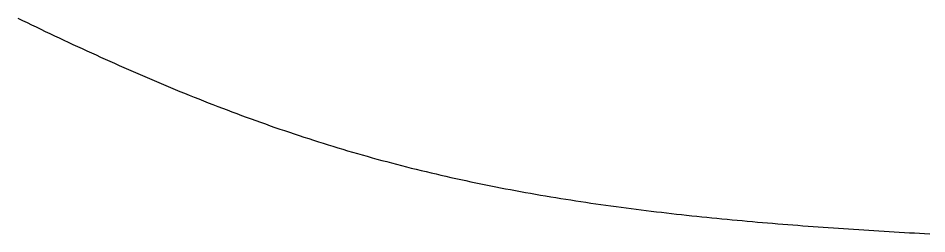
# Model space of a CAD drawing. Extents: x 3 to 181, y 2 to 128.
# Drawn here: x 25.64 to 54.37, y 45.86 to 52.66 of the extents above; entities that cross this region are included whole.
import ezdxf

# ---------------------------------------------------------------- set-up
doc = ezdxf.new("R2010")
doc.units = 0
doc.layers.get('0').update_dxf_attribs({"linetype": 'CONTINUOUS'})

msp = doc.modelspace()

# ---------------------------------------------------------------- linework, layer by layer
msp.add_polyline3d([(25.631, 52.663, 0), (25.776, 52.594, 0), (25.921, 52.524, 0), (26.065, 52.455, 0), (26.21, 52.386, 0), (26.355, 52.317, 0), (26.5, 52.248, 0), (26.645, 52.179, 0), (26.791, 52.111, 0), (26.936, 52.042, 0), (27.081, 51.974, 0), (27.227, 51.906, 0), (27.372, 51.838, 0), (27.518, 51.771, 0), (27.664, 51.703, 0), (27.809, 51.636, 0), (27.956, 51.569, 0), (28.102, 51.503, 0), (28.248, 51.436, 0), (28.394, 51.37, 0), (28.541, 51.304, 0), (28.687, 51.239, 0), (28.834, 51.174, 0), (28.98, 51.109, 0), (29.128, 51.044, 0), (29.274, 50.98, 0), (29.422, 50.915, 0), (29.569, 50.852, 0), (29.717, 50.788, 0), (29.864, 50.725, 0), (30.012, 50.662, 0), (30.16, 50.6, 0), (30.308, 50.538, 0), (30.457, 50.476, 0), (30.605, 50.415, 0), (30.754, 50.354, 0), (30.903, 50.293, 0), (31.052, 50.233, 0), (31.201, 50.173, 0), (31.35, 50.114, 0), (31.499, 50.055, 0), (31.649, 49.996, 0), (31.799, 49.938, 0), (31.949, 49.88, 0), (32.099, 49.823, 0), (32.249, 49.766, 0), (32.4, 49.709, 0), (32.55, 49.653, 0), (32.701, 49.597, 0), (32.852, 49.541, 0), (33.003, 49.487, 0), (33.154, 49.432, 0), (33.305, 49.378, 0), (33.457, 49.324, 0), (33.608, 49.271, 0), (33.76, 49.218, 0), (33.912, 49.166, 0), (34.064, 49.114, 0), (34.216, 49.063, 0), (34.369, 49.012, 0), (34.521, 48.961, 0), (34.674, 48.911, 0), (34.827, 48.861, 0), (34.98, 48.812, 0), (35.133, 48.764, 0), (35.286, 48.715, 0), (35.44, 48.668, 0), (35.593, 48.621, 0), (35.747, 48.574, 0), (35.901, 48.528, 0), (36.055, 48.482, 0), (36.209, 48.437, 0), (36.363, 48.392, 0), (36.518, 48.348, 0), (36.672, 48.304, 0), (36.827, 48.261, 0), (36.982, 48.218, 0), (37.137, 48.176, 0), (37.292, 48.135, 0), (37.447, 48.093, 0), (37.602, 48.053, 0), (37.758, 48.013, 0), (37.914, 47.973, 0), (38.069, 47.934, 0), (38.225, 47.895, 0), (38.382, 47.857, 0), (38.538, 47.82, 0), (38.694, 47.783, 0), (38.85, 47.746, 0), (39.007, 47.71, 0), (39.163, 47.674, 0), (39.32, 47.639, 0), (39.477, 47.604, 0), (39.634, 47.57, 0), (39.791, 47.536, 0), (39.948, 47.503, 0), (40.106, 47.47, 0), (40.263, 47.438, 0), (40.42, 47.406, 0), (40.578, 47.374, 0), (40.736, 47.343, 0), (40.893, 47.312, 0), (41.051, 47.282, 0), (41.209, 47.252, 0), (41.367, 47.223, 0), (41.525, 47.194, 0), (41.683, 47.165, 0), (41.841, 47.137, 0), (42, 47.109, 0), (42.158, 47.082, 0), (42.316, 47.055, 0), (42.475, 47.029, 0), (42.633, 47.002, 0), (42.792, 46.977, 0), (42.951, 46.951, 0), (43.109, 46.926, 0), (43.268, 46.901, 0), (43.427, 46.877, 0), (43.586, 46.853, 0), (43.745, 46.83, 0), (43.904, 46.807, 0), (44.063, 46.784, 0), (44.222, 46.761, 0), (44.381, 46.739, 0), (44.54, 46.718, 0), (44.699, 46.696, 0), (44.858, 46.675, 0), (45.018, 46.654, 0), (45.177, 46.634, 0), (45.337, 46.614, 0), (45.496, 46.594, 0), (45.655, 46.575, 0), (45.815, 46.556, 0), (45.974, 46.537, 0), (46.134, 46.518, 0), (46.293, 46.5, 0), (46.453, 46.482, 0), (46.612, 46.464, 0), (46.772, 46.447, 0), (46.932, 46.43, 0), (47.091, 46.413, 0), (47.251, 46.396, 0), (47.411, 46.38, 0), (47.571, 46.364, 0), (47.73, 46.348, 0), (47.89, 46.333, 0), (48.05, 46.317, 0), (48.21, 46.302, 0), (48.37, 46.287, 0), (48.53, 46.273, 0), (48.69, 46.258, 0), (48.85, 46.244, 0), (49.01, 46.23, 0), (49.17, 46.216, 0), (49.33, 46.203, 0), (49.49, 46.189, 0), (49.65, 46.176, 0), (49.81, 46.163, 0), (49.97, 46.151, 0), (50.13, 46.138, 0), (50.29, 46.126, 0), (50.45, 46.113, 0), (50.61, 46.101, 0), (50.77, 46.09, 0), (50.931, 46.078, 0), (51.091, 46.066, 0), (51.251, 46.055, 0), (51.411, 46.044, 0), (51.571, 46.032, 0), (51.732, 46.022, 0), (51.892, 46.011, 0), (52.052, 46, 0), (52.212, 45.99, 0), (52.373, 45.979, 0), (52.533, 45.969, 0), (52.693, 45.959, 0), (52.853, 45.949, 0), (53.014, 45.94, 0), (53.174, 45.93, 0), (53.334, 45.92, 0), (53.495, 45.911, 0), (53.655, 45.902, 0), (53.815, 45.893, 0), (53.975, 45.884, 0), (54.136, 45.875, 0), (54.296, 45.867, 0), (54.456, 45.858, 0)])

doc.saveas('drawing.dxf')
